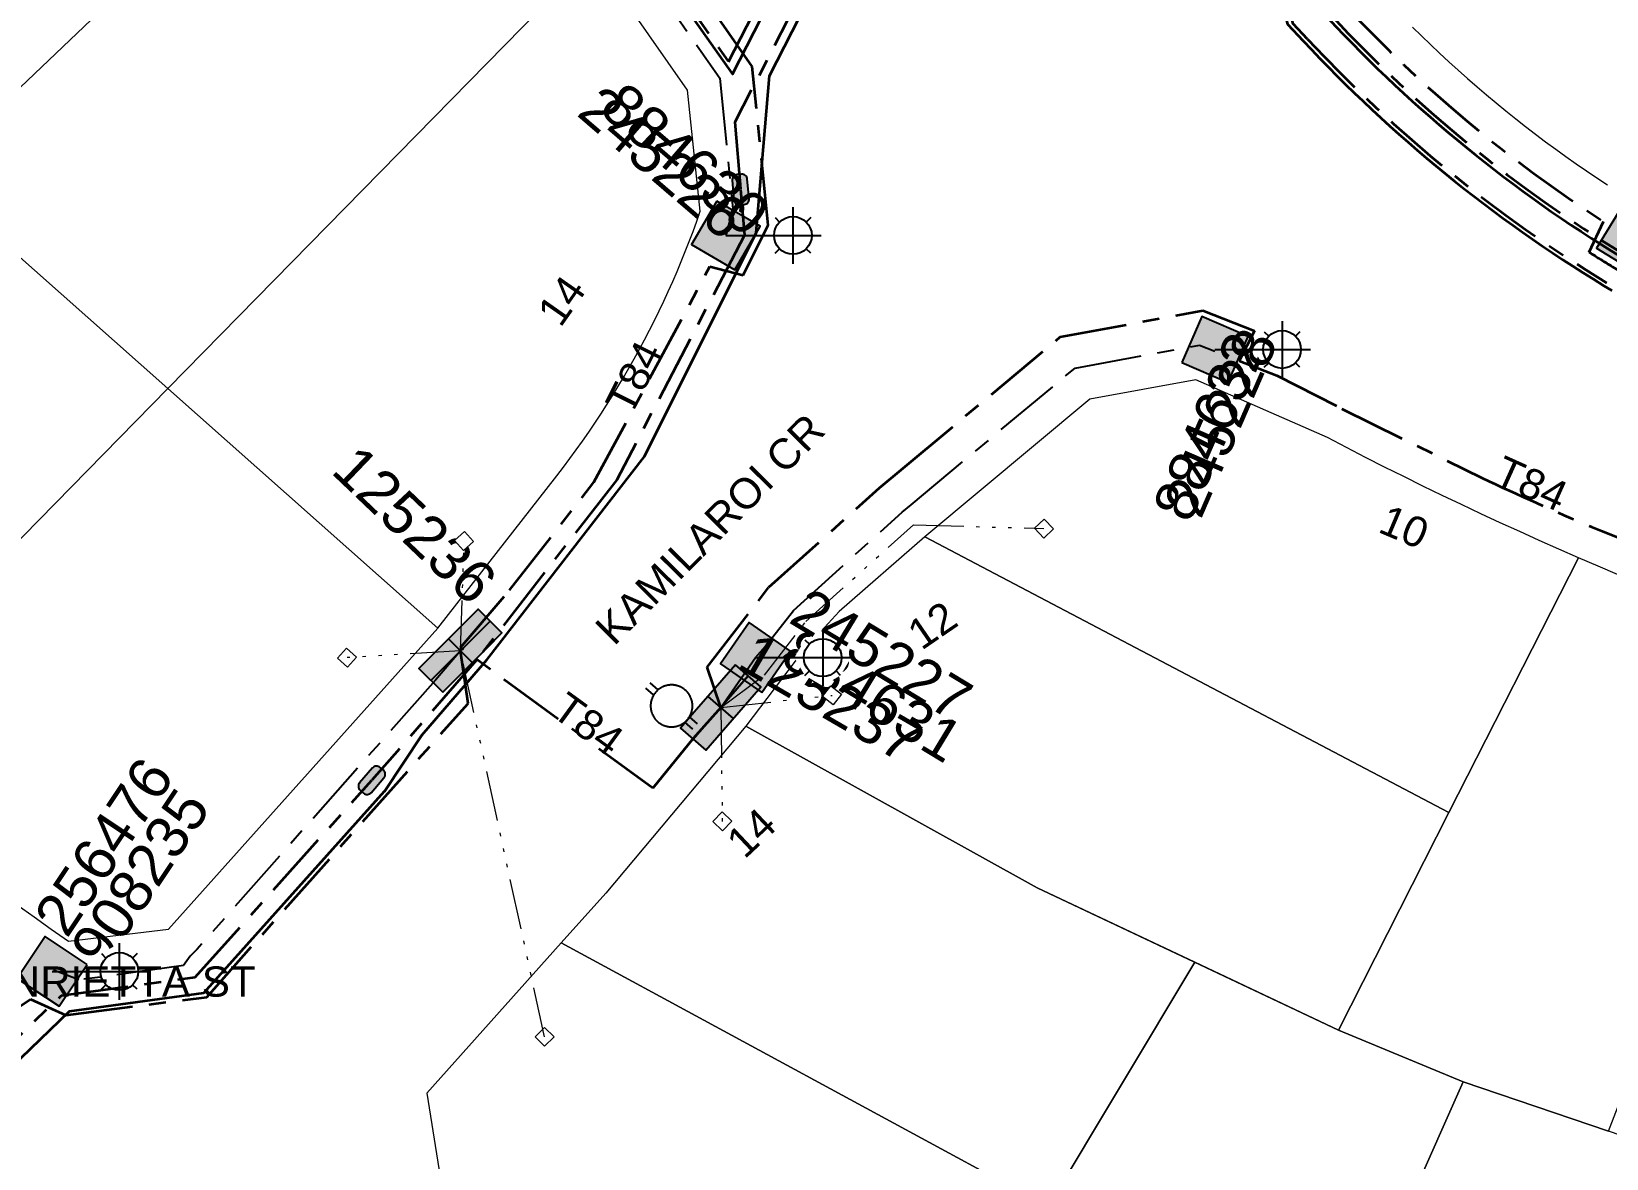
# Model space of a CAD drawing. Header units: metres. Extents: x 264899 to 270320, y 6185871 to 6191197.
# Drawn here: x 268324.9 to 268418.8, y 6186612.5 to 6186679.7 of the extents above; entities that cross this region are included whole.
import ezdxf
from ezdxf.enums import TextEntityAlignment as Align

# ---------------------------------------------------------------- set-up
doc = ezdxf.new("R2010")
doc.units = ezdxf.units.M
doc.linetypes.add('Cable Exist UG', pattern=[7, 4, -1, 1, -1])
doc.linetypes.add('PHANTOMX2', pattern=[6.6, 3, -0.75, 0.2, -0.75, 0.2, -0.75, 0.2, -0.75])
doc.layers.get('0').update_dxf_attribs({"color": 6})
for name, color, linetype, lineweight in [('_User_HV_Exist', 1, 'Continuous', 35), ('_User_LV_Exist', 5, 'Continuous', 35), ('Cadastre Land Parcels_SP_EXT', 118, 'Continuous', 15), ('Cadastre Roads_SP_EXT', 218, 'Continuous', 15), ('Mains_HV_EXT', 13, 'Continuous', 25), ('Mains_LV_EXT', 163, 'Continuous', 25), ('Mains_LV_SL_EXT', 135, 'Continuous', 25), ('Services_SP_EXT', 42, 'PHANTOMX2', 20)]:
    doc.layers.add(name, color=color, linetype=linetype, lineweight=lineweight)
for name, color, linetype in [('Equip_HV_EXT', 7, 'Continuous'), ('Equip_LV_EXT', 7, 'Continuous'), ('Equip_SP_SL_EXT', 7, 'Continuous'), ('SupportsUG_SP_LV_EXT', 7, 'Continuous'), ('SupportsUG_SP_LV_SL_EXT', 7, 'Continuous')]:
    doc.layers.add(name, color=color, linetype=linetype)
doc.layers.get('0').freeze()
doc.styles.add('COLUMN_LABEL', font='arial.ttf', dxfattribs={"height": 2})
doc.styles.add('iecARIAL', font='arial.ttf', dxfattribs={"height": 2})
doc.styles.add('POLE_LABEL', font='arial.ttf', dxfattribs={"height": 2})
doc.styles.add('SL_LABEL', font='arial.ttf', dxfattribs={"height": 2})
doc.styles.get("Standard").update_dxf_attribs({"font": 'arial.ttf'})
doc.linetypes.add('Cable E UG', pattern='A,5,-0.1,["E",Standard,S=1.5,R=0,X=0,Y=-0.75],-1.45', length=6.55)

# ---------------------------------------------------------------- blocks, each defined once
blk = doc.blocks.new('COLUMN_EXT')
blk.add_hatch(color=256).paths.add_polyline_path([(1.5, -1.5), (1.5, 1.5), (-1.5, 1.5), (-1.5, -1.5)])
blk.add_lwpolyline([(1.5, 1.5), (-1.5, 1.5), (-1.5, -1.5), (1.5, -1.5)], close=True)
at = {"flags": 9}
for tag, p in [('SUBURB', (-1.813, 1.8)), ('NOTES', (-1.813, 2)), ('STREETNAME', (-1.813, 1.6)), ('LOCATION', (-1.813, 1.4)), ('LEGEND', (-1.813, 1.2)), ('USAGE', (-1.813, 1)), ('COLUMN_TYPE', (-1.813, 0.4)), ('OWNED_BY', (-1.813, 0.6)), ('STATE', (-1.813, 0.8))]:
    blk.add_attdef(tag, text='', height=0.2, rotation=180, dxfattribs=at).set_placement(p, align=Align.MIDDLE_LEFT)
at = {"flags": 1}
blk.add_attdef('Z', (-1.813, 2.351), '', height=0.2, rotation=180, dxfattribs=at)
at = {"flags": 9}
for tag, style, p in [('STRUCTURE_PLANT_NUMBER', 'POLE_LABEL', (-1.813, -0.031)), ('STREET_CODE', 'COLUMN_LABEL', (-1.813, 0.2))]:
    blk.add_attdef(tag, text='', height=0.2, rotation=180, dxfattribs=dict(at, style=style)).set_placement(p, align=Align.MIDDLE_LEFT)
at = {"style": 'COLUMN_LABEL', "width": 0.9, "flags": 8}
blk.add_attdef('ASSET_NUM', text='', height=2, rotation=270, dxfattribs=at).set_placement((2, -4), align=Align.MIDDLE_LEFT)
blk = doc.blocks.new('PILLAR_EXT')
blk.add_hatch(color=256).paths.add_polyline_path([(-2.5, 1), (-2.5, -1), (2.5, -1), (2.5, 1)])
for p, q in [((0, 1), (0, -1)), ((-2.5, 0), (2.5, 0))]:
    blk.add_line(p, q)
at = {"ltscale": 10}
blk.add_line((2.5, 0), (-2.5, 0), dxfattribs=at)
blk.add_lwpolyline([(-2.5, -1), (-1.25, -1), (1.25, -1), (2.5, -1), (2.5, 1), (-2.5, 1)], close=True)
at = {"width": 0.9, "flags": 8}
blk.add_attdef('ASSET_NUM', text='', height=2, rotation=90, dxfattribs=at).set_placement((-2, 4), align=Align.MIDDLE_LEFT)
for tag, p, flags in [('OWNED_BY', (0, -0.2), 9), ('STATE', (0, -0.4), 9), ('SUPPORT_TYPE', (0, -0.6), 9), ('USAGE', (0, -0.8), 9), ('LEGEND', (0, -1), 9), ('STREETNAME', (0, -1.8), 9), ('SUBURB', (0, -2), 1), ('LOCATION', (0, -1.2), 9), ('NOTES', (0, -1.4), 9), ('PARENT', (0, -1.6), 9)]:
    blk.add_attdef(tag, p, '', height=0.2, dxfattribs=dict(flags=flags))
blk = doc.blocks.new('SL_LANTERN_EXT')
at = {"flags": 9}
for tag, p in [('LRATECODE', (-7.4, 0)), ('LOUTREACHVOCAB', (-7.2, 0)), ('LOUTREACH', (-7, 0)), ('LANTNUMBER', (-6.6, 0)), ('LNEW', (-6.4, 0)), ('LMASTVOCAB', (-6.2, 0)), ('LMAST', (-6, 0)), ('LLAMPVOCAB', (-5.8, 0)), ('LLAMP', (-5.6, 0)), ('LEXIST', (-5.4, 0)), ('LCHARGE3PERCENT', (-5.2, 0)), ('LCHARGE3', (-5, 0)), ('LCHARGE2PERCENT', (-4.8, 0)), ('LCHARGE2', (-4.6, 0)), ('LCHARGE1PERCENT', (-4.4, 0)), ('LCHARGE1', (-4.2, 0)), ('LCATEGORY', (-4, 0)), ('LBRACKETVOCAB', (-3.8, 0)), ('LBRACKET', (-3.6, 0)), ('LKINGHEIGHT', (-3.4, 0)), ('CREPLACE', (-3.2, 0)), ('CREMOVE', (-3, 0)), ('CNUMBER', (-2.8, 0)), ('CNEW', (-2.6, 0)), ('CEXIST', (-2.4, 0)), ('USAGE', (-2.2, 0)), ('STATE', (-2, 0)), ('OWNED_BY', (-1.8, 0)), ('ORIENTATION', (-1.6, 0)), ('OPERATING_VOLTAGE', (-1.4, 0)), ('NO_PHASES', (-1.2, 0)), ('LANTERN_TYPE', (-1, 0)), ('LANTERN_PURPOSE', (-0.8, 0)), ('CONTROL_TYPE', (-0.6, 0)), ('CONSTRUCTED_VOLTAGE', (-0.4, 0))]:
    blk.add_attdef(tag, text='', height=0.001, rotation=270, dxfattribs=at).set_placement(p, align=Align.MIDDLE_LEFT)
at = {"style": 'SL_LABEL', "flags": 9}
blk.add_attdef('STREET_CODE', text='', height=0.001, rotation=270, dxfattribs=at).set_placement((0.001, 0), align=Align.MIDDLE_LEFT)
at = {"flags": 1}
blk.add_attdef('Z', (0, 0), '', height=0.001, rotation=270, dxfattribs=at)
at = {"width": 0.9}
blk.add_attdef('LNUMBER', text='', height=1, dxfattribs=at).set_placement((7, -1), align=Align.MIDDLE_LEFT)
at = {"flags": 9}
for tag, p in [('LREMOVE', (0, -7.6)), ('LREPLACE', (0, -7.8)), ('LTYPE', (0, -8)), ('LTYPEVOCAB', (0, -8.2)), ('LEGEND', (0, -8.4)), ('SUBURB', (0, -8.6)), ('STREETNAME', (0, -8.8)), ('LOCATION', (0, -9)), ('NOTES', (0, -9.2)), ('MAINTAINED_BY', (0, -9.863))]:
    blk.add_attdef(tag, text='', height=0.001, dxfattribs=at).set_placement(p, align=Align.MIDDLE_LEFT)
blk.add_attdef('OPERATED_BY', (0, -9.607), '', height=0.001, dxfattribs=at)
blk.add_wipeout([(5.688, 0), (5.061, -1.061), (4, -1.688), (2.939, -1.061), (2.313, 0), (2.939, 1.061), (4, 1.687), (5.061, 1.061)])
for p, q in [((2.939, 1.061), (3.205, 0.795)), ((4, 1.687), (4, 0)), ((5.061, 1.061), (4.795, 0.795)), ((0, 0), (4, 0)), ((2.939, -1.061), (3.205, -0.795)), ((4, 0), (5.688, 0)), ((4, 0), (4, -1.688)), ((5.061, -1.061), (4.795, -0.795))]:
    blk.add_line(p, q)
blk.add_circle((4, 0), 1.125)
blk = doc.blocks.new('CCP_EXT')
at = {"flags": 9}
for tag, p in [('STATE', (0, -1.8)), ('USAGE', (0, -1.2)), ('LEGEND', (0, -1.4)), ('LIFE_SUPPORT', (0, -1.6)), ('NOTES', (0, -2))]:
    blk.add_attdef(tag, text='', height=0.2, dxfattribs=at).set_placement(p, align=Align.MIDDLE_LEFT)
blk.add_wipeout([(0, 0.566), (0.566, 0), (0, -0.566), (-0.566, 0)])
blk.add_lwpolyline([(-0.566, 0), (0, 0.566), (0.566, 0), (0, -0.566), (-0.566, 0)])
at = {"flags": 1}
blk.add_attdef('Z', (0, 0), '', height=0.2, dxfattribs=at)
at = {"flags": 9}
for tag, p in [('CCP_TYPE', (0, 0)), ('OPERATING_VOLTAGE', (0, -0.6)), ('ORIENTATION', (0, -0.8)), ('OWNED_BY', (0, -1)), ('CONSTRUCTED_VOLTAGE', (0, -0.2)), ('NO_PHASES', (0, -0.4))]:
    blk.add_attdef(tag, text='', height=0.2, dxfattribs=at).set_placement(p, align=Align.MIDDLE_LEFT)
blk = doc.blocks.new('HV_STJ_EXT')
h = blk.add_hatch(color=256)
edge = h.paths.add_edge_path()
edge.add_ellipse((-0.586, 0.131), major_axis=(0.226, 0.226), ratio=1, start_angle=44.99996, end_angle=135)
edge.add_line((-0.906, 0.131), (-0.906, -0.131))
edge.add_ellipse((-0.586, -0.131), major_axis=(0.226, 0.226), ratio=1, start_angle=134.99996, end_angle=225)
edge.add_line((-0.586, -0.451), (0.586, -0.451))
edge.add_ellipse((0.586, -0.131), major_axis=(-0.226, 0.226), ratio=1, start_angle=134.99996, end_angle=225)
edge.add_line((0.906, -0.131), (0.906, 0.131))
edge.add_ellipse((0.586, 0.131), major_axis=(-0.226, 0.226), ratio=1, start_angle=224.99996, end_angle=315)
edge.add_line((0.586, 0.451), (-0.586, 0.451))
blk.add_lwpolyline([(-0.906, 0.131), (-0.906, -0.131, 0.414214), (-0.586, -0.451), (0.586, -0.451, 0.414214), (0.906, -0.131), (0.906, 0.131, 0.414214), (0.586, 0.451), (-0.586, 0.451, 0.414214)], format="xyb", close=True)
for tag, flags, p in [('ORIENTATION', 9, (1.5, 0)), ('Z', 1, (1.5, -0.8)), ('USAGE', 9, (1.5, -0.2)), ('LEGEND', 9, (1.5, -0.4)), ('NOTES', 9, (1.5, -0.6))]:
    blk.add_attdef(tag, text='', height=0.2, dxfattribs=dict(flags=flags)).set_placement(p, align=Align.MIDDLE_LEFT)
blk = doc.blocks.new('LV_UG_LINKS_OPEN_EXT')
at = {"layer": 'Equip_LV_EXT'}
for tag, height, flags, p in [('CONSTRUCTED_VOLTAGE', 0.167, 9, (3.167, -1.833)), ('OPERATING_VOLTAGE', 0.2, 9, (3, -2.6)), ('ORIENTATION', 0.2, 9, (3, -2.8)), ('NO_PHASES', 0.167, 9, (3.167, -2)), ('STATE', 0.2, 9, (3, -3)), ('SWITCH_TYPE', 0.2, 9, (3, -3.2)), ('OWNED_BY', 0.2, 9, (3, -3.8)), ('USAGE', 0.2, 9, (3, -3.4)), ('NOTES', 0.2, 9, (3, -3.6)), ('TYPE', 0.2, 9, (3, -4.6)), ('OPERATED_BY', 0.2, 9, (3, -4)), ('MAINTAINED_BY', 0.2, 9, (3, -4.2)), ('NUMBER_OF_PHASES', 0.2, 9, (3, -4.4)), ('Z', 0.2, 1, (3, -4.8))]:
    blk.add_attdef(tag, text='', height=height, dxfattribs=dict(at, flags=flags)).set_placement(p, align=Align.MIDDLE_LEFT)
blk.add_wipeout([(4, 1.25), (3.969, 1.25), (3.939, 1.248), (3.908, 1.247), (3.877, 1.244), (3.847, 1.241), (3.817, 1.236), (3.786, 1.232), (3.756, 1.226), (3.726, 1.22), (3.696, 1.213), (3.667, 1.205), (3.637, 1.196), (3.608, 1.187), (3.579, 1.177), (3.55, 1.166), (3.522, 1.155), (3.493, 1.143), (3.466, 1.13), (3.438, 1.117), (3.411, 1.102), (3.384, 1.088), (3.357, 1.072), (3.331, 1.056), (3.306, 1.039), (3.28, 1.022), (3.255, 1.004), (3.231, 0.985), (3.207, 0.966), (3.184, 0.947), (3.161, 0.926), (3.138, 0.905), (3.116, 0.884), (3.095, 0.862), (3.074, 0.839), (3.053, 0.816), (3.034, 0.793), (3.015, 0.769), (2.996, 0.745), (2.978, 0.72), (2.961, 0.694), (2.944, 0.669), (2.928, 0.643), (2.912, 0.616), (2.898, 0.589), (2.883, 0.562), (2.87, 0.534), (2.857, 0.507), (2.845, 0.478), (2.834, 0.45), (2.823, 0.421), (2.813, 0.392), (2.804, 0.363), (2.795, 0.333), (2.787, 0.304), (2.78, 0.274), (2.774, 0.244), (2.768, 0.214), (2.764, 0.183), (2.759, 0.153), (2.756, 0.123), (2.753, 0.092), (2.752, 0.061), (2.75, 0.031), (2.75, 0), (2.75, -0.031), (2.752, -0.061), (2.753, -0.092), (2.756, -0.123), (2.759, -0.153), (2.764, -0.183), (2.768, -0.214), (2.774, -0.244), (2.78, -0.274), (2.787, -0.304), (2.795, -0.333), (2.804, -0.363), (2.813, -0.392), (2.823, -0.421), (2.834, -0.45), (2.845, -0.478), (2.857, -0.507), (2.87, -0.534), (2.883, -0.562), (2.898, -0.589), (2.912, -0.616), (2.928, -0.643), (2.944, -0.669), (2.961, -0.694), (2.978, -0.72), (2.996, -0.745), (3.015, -0.769), (3.034, -0.793), (3.053, -0.816), (3.074, -0.839), (3.095, -0.862), (3.116, -0.884), (3.138, -0.905), (3.161, -0.926), (3.184, -0.947), (3.207, -0.966), (3.231, -0.985), (3.255, -1.004), (3.28, -1.022), (3.306, -1.039), (3.331, -1.056), (3.357, -1.072), (3.384, -1.088), (3.411, -1.102), (3.438, -1.117), (3.466, -1.13), (3.493, -1.143), (3.522, -1.155), (3.55, -1.166), (3.579, -1.177), (3.608, -1.187), (3.637, -1.196), (3.667, -1.205), (3.696, -1.213), (3.726, -1.22), (3.756, -1.226), (3.786, -1.232), (3.817, -1.236), (3.847, -1.241), (3.877, -1.244), (3.908, -1.247), (3.939, -1.248), (3.969, -1.25), (4, -1.25), (4.031, -1.25), (4.061, -1.248), (4.092, -1.247), (4.123, -1.244), (4.153, -1.241), (4.183, -1.236), (4.214, -1.232), (4.244, -1.226), (4.274, -1.22), (4.304, -1.213), (4.333, -1.205), (4.363, -1.196), (4.392, -1.187), (4.421, -1.177), (4.45, -1.166), (4.478, -1.155), (4.507, -1.143), (4.534, -1.13), (4.562, -1.117), (4.589, -1.102), (4.616, -1.088), (4.643, -1.072), (4.669, -1.056), (4.694, -1.039), (4.72, -1.022), (4.745, -1.004), (4.769, -0.985), (4.793, -0.966), (4.816, -0.947), (4.839, -0.926), (4.862, -0.905), (4.884, -0.884), (4.905, -0.862), (4.926, -0.839), (4.947, -0.816), (4.966, -0.793), (4.985, -0.769), (5.004, -0.745), (5.022, -0.72), (5.039, -0.694), (5.056, -0.669), (5.072, -0.643), (5.088, -0.616), (5.102, -0.589), (5.117, -0.562), (5.13, -0.534), (5.143, -0.507), (5.155, -0.478), (5.166, -0.45), (5.177, -0.421), (5.187, -0.392), (5.196, -0.363), (5.205, -0.333), (5.213, -0.304), (5.22, -0.274), (5.226, -0.244), (5.232, -0.214), (5.236, -0.183), (5.241, -0.153), (5.244, -0.123), (5.247, -0.092), (5.248, -0.061), (5.25, -0.031), (5.25, 0), (5.25, 0.031), (5.248, 0.061), (5.247, 0.092), (5.244, 0.123), (5.241, 0.153), (5.236, 0.183), (5.232, 0.214), (5.226, 0.244), (5.22, 0.274), (5.213, 0.304), (5.205, 0.333), (5.196, 0.363), (5.187, 0.392), (5.177, 0.421), (5.166, 0.45), (5.155, 0.478), (5.143, 0.507), (5.13, 0.534), (5.117, 0.562), (5.102, 0.589), (5.088, 0.616), (5.072, 0.643), (5.056, 0.669), (5.039, 0.694), (5.022, 0.72), (5.004, 0.745), (4.985, 0.769), (4.966, 0.793), (4.947, 0.816), (4.926, 0.839), (4.905, 0.862), (4.884, 0.884), (4.862, 0.905), (4.839, 0.926), (4.816, 0.947), (4.793, 0.966), (4.769, 0.985), (4.745, 1.004), (4.72, 1.022), (4.694, 1.039), (4.669, 1.056), (4.643, 1.072), (4.616, 1.088), (4.589, 1.102), (4.562, 1.117), (4.534, 1.13), (4.507, 1.143), (4.478, 1.155), (4.45, 1.166), (4.421, 1.177), (4.392, 1.187), (4.363, 1.196), (4.333, 1.205), (4.304, 1.213), (4.274, 1.22), (4.244, 1.226), (4.214, 1.232), (4.183, 1.236), (4.153, 1.241), (4.123, 1.244), (4.092, 1.247), (4.061, 1.248), (4.031, 1.25)]).dxf.layer = 'Equip_LV_EXT'
for p, q in [((3.792, 1.863), (3.792, 1.232)), ((4.208, 1.863), (4.208, 1.232)), ((3.792, -1.232), (3.792, -1.863)), ((4.208, -1.232), (4.208, -1.863))]:
    blk.add_line(p, q, dxfattribs=at)
at = {"layer": 'Equip_LV_EXT', "flags": 128}
blk.add_lwpolyline([(4, 1.25), (3.969, 1.25), (3.939, 1.248), (3.908, 1.247), (3.877, 1.244), (3.847, 1.241), (3.817, 1.236), (3.786, 1.232), (3.756, 1.226), (3.726, 1.22), (3.696, 1.213), (3.667, 1.205), (3.637, 1.196), (3.608, 1.187), (3.579, 1.177), (3.55, 1.166), (3.522, 1.155), (3.493, 1.143), (3.466, 1.13), (3.438, 1.117), (3.411, 1.102), (3.384, 1.088), (3.357, 1.072), (3.331, 1.056), (3.306, 1.039), (3.28, 1.022), (3.255, 1.004), (3.231, 0.985), (3.207, 0.966), (3.184, 0.947), (3.161, 0.926), (3.138, 0.905), (3.116, 0.884), (3.095, 0.862), (3.074, 0.839), (3.053, 0.816), (3.034, 0.793), (3.015, 0.769), (2.996, 0.745), (2.978, 0.72), (2.961, 0.694), (2.944, 0.669), (2.928, 0.643), (2.912, 0.616), (2.898, 0.589), (2.883, 0.562), (2.87, 0.534), (2.857, 0.507), (2.845, 0.478), (2.834, 0.45), (2.823, 0.421), (2.813, 0.392), (2.804, 0.363), (2.795, 0.333), (2.787, 0.304), (2.78, 0.274), (2.774, 0.244), (2.768, 0.214), (2.764, 0.183), (2.759, 0.153), (2.756, 0.123), (2.753, 0.092), (2.752, 0.061), (2.75, 0.031), (2.75, 0), (2.75, -0.031), (2.752, -0.061), (2.753, -0.092), (2.756, -0.123), (2.759, -0.153), (2.764, -0.183), (2.768, -0.214), (2.774, -0.244), (2.78, -0.274), (2.787, -0.304), (2.795, -0.333), (2.804, -0.363), (2.813, -0.392), (2.823, -0.421), (2.834, -0.45), (2.845, -0.478), (2.857, -0.507), (2.87, -0.534), (2.883, -0.562), (2.898, -0.589), (2.912, -0.616), (2.928, -0.643), (2.944, -0.669), (2.961, -0.694), (2.978, -0.72), (2.996, -0.745), (3.015, -0.769), (3.034, -0.793), (3.053, -0.816), (3.074, -0.839), (3.095, -0.862), (3.116, -0.884), (3.138, -0.905), (3.161, -0.926), (3.184, -0.947), (3.207, -0.966), (3.231, -0.985), (3.255, -1.004), (3.28, -1.022), (3.306, -1.039), (3.331, -1.056), (3.357, -1.072), (3.384, -1.088), (3.411, -1.102), (3.438, -1.117), (3.466, -1.13), (3.493, -1.143), (3.522, -1.155), (3.55, -1.166), (3.579, -1.177), (3.608, -1.187), (3.637, -1.196), (3.667, -1.205), (3.696, -1.213), (3.726, -1.22), (3.756, -1.226), (3.786, -1.232), (3.817, -1.236), (3.847, -1.241), (3.877, -1.244), (3.908, -1.247), (3.939, -1.248), (3.969, -1.25), (4, -1.25), (4.031, -1.25), (4.061, -1.248), (4.092, -1.247), (4.123, -1.244), (4.153, -1.241), (4.183, -1.236), (4.214, -1.232), (4.244, -1.226), (4.274, -1.22), (4.304, -1.213), (4.333, -1.205), (4.363, -1.196), (4.392, -1.187), (4.421, -1.177), (4.45, -1.166), (4.478, -1.155), (4.507, -1.143), (4.534, -1.13), (4.562, -1.117), (4.589, -1.102), (4.616, -1.088), (4.643, -1.072), (4.669, -1.056), (4.694, -1.039), (4.72, -1.022), (4.745, -1.004), (4.769, -0.985), (4.793, -0.966), (4.816, -0.947), (4.839, -0.926), (4.862, -0.905), (4.884, -0.884), (4.905, -0.862), (4.926, -0.839), (4.947, -0.816), (4.966, -0.793), (4.985, -0.769), (5.004, -0.745), (5.022, -0.72), (5.039, -0.694), (5.056, -0.669), (5.072, -0.643), (5.088, -0.616), (5.102, -0.589), (5.117, -0.562), (5.13, -0.534), (5.143, -0.507), (5.155, -0.478), (5.166, -0.45), (5.177, -0.421), (5.187, -0.392), (5.196, -0.363), (5.205, -0.333), (5.213, -0.304), (5.22, -0.274), (5.226, -0.244), (5.232, -0.214), (5.236, -0.183), (5.241, -0.153), (5.244, -0.123), (5.247, -0.092), (5.248, -0.061), (5.25, -0.031), (5.25, 0), (5.25, 0.031), (5.248, 0.061), (5.247, 0.092), (5.244, 0.123), (5.241, 0.153), (5.236, 0.183), (5.232, 0.214), (5.226, 0.244), (5.22, 0.274), (5.213, 0.304), (5.205, 0.333), (5.196, 0.363), (5.187, 0.392), (5.177, 0.421), (5.166, 0.45), (5.155, 0.478), (5.143, 0.507), (5.13, 0.534), (5.117, 0.562), (5.102, 0.589), (5.088, 0.616), (5.072, 0.643), (5.056, 0.669), (5.039, 0.694), (5.022, 0.72), (5.004, 0.745), (4.985, 0.769), (4.966, 0.793), (4.947, 0.816), (4.926, 0.839), (4.905, 0.862), (4.884, 0.884), (4.862, 0.905), (4.839, 0.926), (4.816, 0.947), (4.793, 0.966), (4.769, 0.985), (4.745, 1.004), (4.72, 1.022), (4.694, 1.039), (4.669, 1.056), (4.643, 1.072), (4.616, 1.088), (4.589, 1.102), (4.562, 1.117), (4.534, 1.13), (4.507, 1.143), (4.478, 1.155), (4.45, 1.166), (4.421, 1.177), (4.392, 1.187), (4.363, 1.196), (4.333, 1.205), (4.304, 1.213), (4.274, 1.22), (4.244, 1.226), (4.214, 1.232), (4.183, 1.236), (4.153, 1.241), (4.123, 1.244), (4.092, 1.247), (4.061, 1.248), (4.031, 1.25)], close=True, dxfattribs=at)
at = {"layer": 'Equip_LV_EXT', "flags": 9}
blk.add_attdef('ACTUAL_STATUS', text='', height=0.167, dxfattribs=at).set_placement((3.167, -1.667), align=Align.MIDDLE_LEFT)

msp = doc.modelspace()

# ---------------------------------------------------------------- linework, layer by layer
at = {"layer": 'Cadastre Land Parcels_SP_EXT', "linetype": 'Continuous'}
for points in [[(268346.295, 6186697.363), (268345.42, 6186698.274), (268344.551, 6186699.19), (268332.554, 6186711.9), (268305.006, 6186685.631), (268318.734, 6186671.079), (268346.295, 6186697.363)], [(268358.401, 6186684.243), (268353.46, 6186690.277), (268352.546, 6186691.144), (268351.639, 6186692.017), (268350.735, 6186692.895), (268349.837, 6186693.779), (268349.49, 6186694.125), (268348.944, 6186694.667), (268348.056, 6186695.561), (268347.173, 6186696.46), (268346.295, 6186697.363), (268318.734, 6186671.079), (268333.047, 6186658.382), (268358.401, 6186684.243)], [(268356.242, 6186653.186), (268356.634, 6186653.696), (268357.02, 6186654.212), (268357.4, 6186654.731), (268357.774, 6186655.256), (268358.141, 6186655.784), (268358.503, 6186656.316), (268358.858, 6186656.854), (268359.207, 6186657.395), (268359.55, 6186657.939), (268359.887, 6186658.489), (268360.217, 6186659.042), (268360.541, 6186659.599), (268360.857, 6186660.159), (268361.167, 6186660.724), (268361.471, 6186661.291), (268361.768, 6186661.863), (268362.058, 6186662.437), (268362.341, 6186663.015), (268362.618, 6186663.596), (268362.888, 6186664.181), (268363.151, 6186664.769), (268363.407, 6186665.36), (268363.656, 6186665.953), (268363.898, 6186666.551), (268364.133, 6186667.149), (268364.362, 6186667.752), (268364.582, 6186668.356), (268364.796, 6186668.964), (268364.035, 6186676.185), (268358.401, 6186684.243), (268333.047, 6186658.382), (268349.14, 6186644.105), (268356.242, 6186653.186)], [(268333.047, 6186658.382), (268318.734, 6186671.079), (268296.754, 6186650.078), (268297.808, 6186649.097), (268298.866, 6186648.123), (268299.929, 6186647.154), (268300.998, 6186646.191), (268302.072, 6186645.233), (268303.15, 6186644.281), (268304.233, 6186643.333), (268305.322, 6186642.392), (268306.415, 6186641.456), (268307.513, 6186640.527), (268308.616, 6186639.603), (268309.723, 6186638.684), (268310.836, 6186637.772), (268311.952, 6186636.863), (268333.047, 6186658.382)], [(268333.085, 6186626.141), (268349.14, 6186644.105), (268333.047, 6186658.382), (268311.952, 6186636.863), (268313.043, 6186635.986), (268314.139, 6186635.115), (268315.239, 6186634.249), (268316.343, 6186633.388), (268317.451, 6186632.533), (268318.564, 6186631.683), (268319.681, 6186630.838), (268320.802, 6186630.001), (268321.927, 6186629.168), (268323.057, 6186628.341), (268324.069, 6186627.607), (268325.085, 6186626.878), (268326.103, 6186626.153), (268327.125, 6186625.432), (268333.085, 6186626.141)], [(268417.141, 6186648.301), (268415.972, 6186648.811), (268414.806, 6186649.329), (268413.643, 6186649.852), (268412.483, 6186650.382), (268411.326, 6186650.92), (268410.172, 6186651.464), (268409.021, 6186652.014), (268407.874, 6186652.572), (268406.73, 6186653.135), (268405.589, 6186653.706), (268404.451, 6186654.283), (268403.317, 6186654.866), (268402.186, 6186655.457), (268394.34, 6186658.903), (268388.019, 6186657.746), (268378.174, 6186649.544), (268409.409, 6186633.102), (268417.141, 6186648.301)], [(268409.409, 6186633.102), (268378.174, 6186649.544), (268373.068, 6186645.089), (268370.883, 6186642.701), (268367.502, 6186638.258), (268384.868, 6186628.606), (268402.839, 6186620.132), (268409.409, 6186633.102)], [(268430.137, 6186643.158), (268428.943, 6186643.591), (268427.751, 6186644.031), (268426.56, 6186644.478), (268425.374, 6186644.932), (268424.189, 6186645.393), (268423.008, 6186645.862), (268421.829, 6186646.336), (268420.653, 6186646.817), (268419.479, 6186647.305), (268418.309, 6186647.8), (268417.141, 6186648.301), (268409.409, 6186633.102), (268402.839, 6186620.132), (268410.275, 6186617.041), (268418.93, 6186614.099), (268430.137, 6186643.158)], [(268394.267, 6186624.174), (268384.868, 6186628.606), (268367.502, 6186638.258), (268359.163, 6186628.298), (268356.51, 6186625.33), (268385.531, 6186609.591), (268394.267, 6186624.174)], [(268410.275, 6186617.041), (268402.839, 6186620.132), (268394.267, 6186624.174), (268385.531, 6186609.591), (268378.054, 6186597.109), (268379.367, 6186596.552), (268380.683, 6186596.003), (268382.001, 6186595.461), (268383.322, 6186594.924), (268384.646, 6186594.395), (268385.972, 6186593.873), (268387.301, 6186593.357), (268388.633, 6186592.848), (268389.967, 6186592.346), (268391.304, 6186591.851), (268392.644, 6186591.362), (268393.986, 6186590.88), (268395.33, 6186590.405), (268396.677, 6186589.937), (268398.026, 6186589.476), (268410.275, 6186617.041)], [(268425.668, 6186611.808), (268418.93, 6186614.099), (268410.275, 6186617.041), (268398.026, 6186589.476), (268399.352, 6186589.029), (268400.682, 6186588.59), (268402.014, 6186588.157), (268403.347, 6186587.731), (268404.683, 6186587.312), (268406.021, 6186586.898), (268407.361, 6186586.492), (268408.703, 6186586.092), (268410.047, 6186585.7), (268411.394, 6186585.314), (268412.742, 6186584.934), (268414.092, 6186584.561), (268415.443, 6186584.196), (268416.796, 6186583.836), (268425.668, 6186611.808)]]:
    msp.add_lwpolyline(points, close=True, dxfattribs=at)
for points in [[(268407.241, 6186679.933), (268407.777, 6186679.409), (268408.318, 6186678.89), (268408.863, 6186678.377), (268409.413, 6186677.87), (268409.969, 6186677.367), (268410.529, 6186676.871), (268411.095, 6186676.379), (268411.665, 6186675.894), (268412.241, 6186675.415), (268412.82, 6186674.941), (268413.405, 6186674.473), (268413.994, 6186674.011), (268414.588, 6186673.554), (268415.186, 6186673.103), (268415.789, 6186672.659), (268416.396, 6186672.22), (268417.007, 6186671.788), (268417.623, 6186671.361), (268418.244, 6186670.942), (268418.868, 6186670.528)], [(268385.531, 6186609.591), (268356.51, 6186625.33), (268348.497, 6186616.367), (268349.292, 6186611.379)]]:
    msp.add_lwpolyline(points, dxfattribs=at)

# ---------------------------------------------------------------- block references
at = {"layer": 'Equip_HV_EXT', "rotation": 48.94887931524102}
msp.add_blockref('HV_STJ_EXT', (268345.213, 6186635.026), dxfattribs=at)
at = {"layer": 'SupportsUG_SP_LV_EXT'}
ref = msp.add_blockref('PILLAR_EXT', (268350.497, 6186642.749), dxfattribs=dict(at, rotation=45.04865667468467))
ref.add_attrib('ASSET_NUM', '125236', dxfattribs={"layer": '0', "height": 2.5, "rotation": 316.28541, "style": 'iecARIAL'}).set_placement((268351.997, 6186646.249), align=Align.MIDDLE_RIGHT)
ref = msp.add_blockref('PILLAR_EXT', (268366.012, 6186639.369), dxfattribs=dict(at, rotation=228.9921743381856))
ref.add_attrib('ASSET_NUM', '125237', dxfattribs={"layer": '0', "height": 2.5, "rotation": 329.84607, "style": 'iecARIAL'}).set_placement((268367.512, 6186642.869), align=Align.MIDDLE_LEFT)
at = {"layer": 'SupportsUG_SP_LV_SL_EXT'}
ref = msp.add_blockref('COLUMN_EXT', (268420.287, 6186667.255), dxfattribs=dict(at, rotation=328.4152222666325))
ref.add_attrib('ASSET_NUM', '884633', dxfattribs={"layer": '0', "height": 2.5, "rotation": 72.41786, "style": 'COLUMN_LABEL'}).set_placement((268422.287, 6186668.005), align=Align.MIDDLE_LEFT)
ref = msp.add_blockref('COLUMN_EXT', (268366.316, 6186667.516), dxfattribs=dict(at, rotation=59.89720657978443))
ref.add_attrib('ASSET_NUM', '884630', dxfattribs={"layer": '0', "height": 2.5, "rotation": 319.28768, "style": 'COLUMN_LABEL'}).set_placement((268368.316, 6186668.266), align=Align.MIDDLE_RIGHT)
ref = msp.add_blockref('COLUMN_EXT', (268395.475, 6186660.715), dxfattribs=dict(at, rotation=156.5058908609051))
ref.add_attrib('ASSET_NUM', '884632', dxfattribs={"layer": '0', "height": 2.5, "rotation": 66.52415, "style": 'COLUMN_LABEL'}).set_placement((268397.475, 6186661.465), align=Align.MIDDLE_RIGHT)
ref = msp.add_blockref('COLUMN_EXT', (268368.089, 6186642.34), dxfattribs=dict(at, rotation=235.2114281875076))
ref.add_attrib('ASSET_NUM', '884631', dxfattribs={"layer": '0', "height": 2.5, "rotation": 328.7518, "style": 'COLUMN_LABEL'}).set_placement((268370.089, 6186643.09), align=Align.MIDDLE_LEFT)
ref = msp.add_blockref('COLUMN_EXT', (268326.162, 6186623.629), dxfattribs=dict(at, rotation=326.3099324925197))
ref.add_attrib('ASSET_NUM', '908235', dxfattribs={"layer": '0', "height": 2.5, "rotation": 56.30993, "style": 'COLUMN_LABEL'}).set_placement((268328.162, 6186624.379), align=Align.MIDDLE_LEFT)

# ---------------------------------------------------------------- texts
at = {"layer": 'Cadastre Land Parcels_SP_EXT'}
for s, rotation, p in [('14', 54.93937, (268356.458, 6186661.969)), ('10', 337.13294, (268405.119, 6186649.856)), ('12', 34.40266, (268377.979, 6186642.737)), ('14', 43.25778, (268367.431, 6186630.285))]:
    msp.add_text(s, height=1.8, rotation=rotation, dxfattribs=at).set_placement(p)
at = {"layer": 'Mains_LV_EXT'}
for rotation, p in [(63.43567, (268360.686, 6186656.719)), (335.78547, (268411.986, 6186652.786)), (323.91361, (268355.835, 6186638.929))]:
    msp.add_text('T84', height=1.8, rotation=rotation, dxfattribs=at).set_placement(p)

# ---------------------------------------------------------------- next in the draw order: block references
at = {"layer": 'Equip_LV_EXT', "rotation": 228.9921743633528}
msp.add_blockref('LV_UG_LINKS_OPEN_EXT', (268365.705, 6186642.481), dxfattribs=at)
at = {"layer": 'Equip_SP_SL_EXT'}
ref = msp.add_blockref('SL_LANTERN_EXT', (268366.316, 6186667.516), dxfattribs=at)
ref.add_attrib('ASSET_NUM', '245226', dxfattribs={"layer": '0', "height": 2.5, "rotation": 319.28768, "style": 'iecARIAL'}).set_placement((268367.816, 6186669.016), align=Align.TOP_RIGHT)
ref = msp.add_blockref('SL_LANTERN_EXT', (268395.475, 6186660.715), dxfattribs=at)
ref.add_attrib('ASSET_NUM', '245228', dxfattribs={"layer": '0', "height": 2.5, "rotation": 66.52415, "style": 'iecARIAL'}).set_placement((268396.975, 6186662.215), align=Align.TOP_RIGHT)
ref = msp.add_blockref('SL_LANTERN_EXT', (268368.089, 6186642.34), dxfattribs=at)
ref.add_attrib('ASSET_NUM', '245227', dxfattribs={"layer": '0', "height": 2.5, "rotation": 328.7518, "style": 'iecARIAL'}).set_placement((268369.589, 6186643.84), align=Align.BOTTOM_LEFT)
ref = msp.add_blockref('SL_LANTERN_EXT', (268326.162, 6186623.629), dxfattribs=at)
ref.add_attrib('ASSET_NUM', '256476', dxfattribs={"layer": '0', "height": 2.5, "rotation": 56.30993, "style": 'iecARIAL'}).set_placement((268327.662, 6186625.129), align=Align.BOTTOM_LEFT)
at = {"layer": 'Services_SP_EXT'}
for p, rotation in [((268385.281, 6186650.036), 178.4507931689909), ((268350.717, 6186649.299), 267.0486568959402), ((268343.737, 6186642.34), 3.048656821556536), ((268366.107, 6186632.576), 90.99217414786301), ((268355.512, 6186619.729), 90.0000000000002)]:
    msp.add_blockref('CCP_EXT', p, dxfattribs=dict(at, rotation=rotation))

# ---------------------------------------------------------------- next in the draw order: linework, layer by layer
at = {"layer": '_User_HV_Exist', "linetype": 'Cable E UG'}
msp.add_lwpolyline([(268248.423, 6186748.744), (268251.998, 6186752.133), (268269.198, 6186768.476), (268282.968, 6186768.075), (268323.865, 6186724.843), (268334.775, 6186713.401), (268346.441, 6186701.08), (268346.461, 6186701.059), (268348.206, 6186699.226), (268352.862, 6186694.613), (268355.372, 6186692.125), (268358.021, 6186689.058), (268360.485, 6186685.984), (268362.743, 6186682.777), (268366.709, 6186677.123), (268376.57, 6186696.403), (268381.876, 6186697.374), (268400.106, 6186686.611), (268401.603, 6186681.118), (268402.194, 6186680.486), (268402.194, 6186680.486, 0.068306), (268419.699, 6186666.226)], format="xyb", dxfattribs=at)
at = {"layer": '_User_HV_Exist', "linetype": 'Cable Exist UG'}
for points in [[(268362.99, 6186682.84), (268366.473, 6186677.861), (268376.118, 6186696.636), (268376.118, 6186696.636), (268381.862, 6186697.684), (268400.431, 6186686.706), (268400.431, 6186686.706), (268401.946, 6186681.13), (268402.453, 6186680.587), (268402.453, 6186680.587, 0.068341), (268419.853, 6186666.396)], [(268418.816, 6186664.698, -0.06834), (268400.987, 6186679.223), (268400.987, 6186679.223), (268400.143, 6186680.127), (268398.712, 6186685.395), (268381.481, 6186695.58), (268377.447, 6186694.843), (268366.86, 6186674.274), (268367.196, 6186670.25)]]:
    msp.add_lwpolyline(points, format="xyb", dxfattribs=at)
for points in [[(268367.196, 6186670.25), (268367.427, 6186667.525), (268367.427, 6186667.525), (268359.812, 6186652.949), (268351.452, 6186642.191), (268345.213, 6186635.026)], [(268321.633, 6186611.809), (268321.513, 6186617.183), (268326.706, 6186622.195), (268334.676, 6186623.281), (268345.213, 6186635.026)]]:
    msp.add_lwpolyline(points, dxfattribs=at)
at = {"layer": '_User_HV_Exist', "linetype": 'Cable E UG'}
msp.add_lwpolyline([(268345.957, 6186634.358), (268335.175, 6186622.34), (268327.165, 6186621.248), (268322.522, 6186616.768), (268322.623, 6186612.292)], dxfattribs=at)
at = {"layer": '_User_LV_Exist', "linetype": 'Cable Exist UG'}
for points in [[(268350.503, 6186642.936), (268353.414, 6186646.36), (268353.414, 6186646.36), (268358.457, 6186652.808), (268365.371, 6186665.662), (268367.354, 6186665.15), (268367.354, 6186665.15), (268368.844, 6186668.118), (268367.883, 6186677.581), (268361.667, 6186686.501), (268360.901, 6186687.5), (268360.901, 6186687.5, 0.044653), (268349.067, 6186700.217), (268349.067, 6186700.217), (268336.372, 6186713.648), (268334.002, 6186713.269)], [(268438.278, 6186659.469), (268434.536, 6186658.509), (268434.536, 6186658.509, -0.055654), (268419.176, 6186665.645), (268419.176, 6186665.645), (268419.176, 6186665.645), (268419.176, 6186665.645, -0.004899), (268417.789, 6186666.514), (268417.789, 6186666.514), (268418.643, 6186668.338), (268418.643, 6186668.338, -0.062046), (268403.184, 6186681.269), (268403.184, 6186681.269), (268402.846, 6186681.631), (268401.2, 6186687.7), (268398.668, 6186688.485), (268398.836, 6186690.388), (268398.836, 6186690.388, -0.064207), (268403.864, 6186705.12), (268403.864, 6186705.12), (268406.058, 6186705.011)]]:
    msp.add_lwpolyline(points, format="xyb", dxfattribs=at)
msp.add_lwpolyline([(268366.012, 6186639.369), (268364.363, 6186637.518), (268364.363, 6186637.518), (268361.969, 6186634.547), (268350.503, 6186642.936)], dxfattribs=at)
at = {"layer": 'Mains_HV_EXT', "linetype": 'Cable E UG'}
msp.add_lwpolyline([(268248.423, 6186748.744), (268251.998, 6186752.133), (268269.198, 6186768.476), (268282.968, 6186768.075), (268323.865, 6186724.843), (268334.775, 6186713.401), (268346.441, 6186701.08), (268346.461, 6186701.059), (268348.206, 6186699.226), (268352.862, 6186694.613), (268355.372, 6186692.125), (268358.021, 6186689.058), (268360.485, 6186685.984), (268362.743, 6186682.777), (268366.709, 6186677.123), (268376.57, 6186696.403), (268381.876, 6186697.374), (268400.106, 6186686.611), (268401.603, 6186681.118), (268402.194, 6186680.486), (268402.194, 6186680.486, 0.068306), (268419.699, 6186666.226)], format="xyb", dxfattribs=at)
at = {"layer": 'Mains_HV_EXT', "linetype": 'Cable Exist UG'}
for points in [[(268362.99, 6186682.84), (268366.473, 6186677.861), (268376.118, 6186696.636), (268376.118, 6186696.636), (268381.862, 6186697.684), (268400.431, 6186686.706), (268400.431, 6186686.706), (268401.946, 6186681.13), (268402.453, 6186680.587), (268402.453, 6186680.587, 0.068341), (268419.853, 6186666.396)], [(268418.816, 6186664.698, -0.06834), (268400.987, 6186679.223), (268400.987, 6186679.223), (268400.143, 6186680.127), (268398.712, 6186685.395), (268381.481, 6186695.58), (268377.447, 6186694.843), (268366.86, 6186674.274), (268367.196, 6186670.25)]]:
    msp.add_lwpolyline(points, format="xyb", dxfattribs=at)
for points in [[(268367.196, 6186670.25), (268367.427, 6186667.525), (268367.427, 6186667.525), (268359.812, 6186652.949), (268351.452, 6186642.191), (268345.213, 6186635.026)], [(268321.633, 6186611.809), (268321.513, 6186617.183), (268326.706, 6186622.195), (268334.676, 6186623.281), (268345.213, 6186635.026)]]:
    msp.add_lwpolyline(points, dxfattribs=at)
at = {"layer": 'Mains_HV_EXT', "linetype": 'Cable E UG'}
msp.add_lwpolyline([(268345.957, 6186634.358), (268335.175, 6186622.34), (268327.165, 6186621.248), (268322.522, 6186616.768), (268322.623, 6186612.292)], dxfattribs=at)
at = {"layer": 'Mains_LV_EXT', "linetype": 'Cable Exist UG'}
for points in [[(268350.503, 6186642.936), (268353.414, 6186646.36), (268353.414, 6186646.36), (268358.457, 6186652.808), (268365.371, 6186665.662), (268367.354, 6186665.15), (268367.354, 6186665.15), (268368.844, 6186668.118), (268367.883, 6186677.581), (268361.667, 6186686.501), (268360.901, 6186687.5), (268360.901, 6186687.5, 0.044653), (268349.067, 6186700.217), (268349.067, 6186700.217), (268336.372, 6186713.648), (268334.002, 6186713.269)], [(268438.278, 6186659.469), (268434.536, 6186658.509), (268434.536, 6186658.509, -0.055654), (268419.176, 6186665.645), (268419.176, 6186665.645), (268419.176, 6186665.645), (268419.176, 6186665.645, -0.004899), (268417.789, 6186666.514), (268417.789, 6186666.514), (268418.643, 6186668.338), (268418.643, 6186668.338, -0.062046), (268403.184, 6186681.269), (268403.184, 6186681.269), (268402.846, 6186681.631), (268401.2, 6186687.7), (268398.668, 6186688.485), (268398.836, 6186690.388), (268398.836, 6186690.388, -0.064207), (268403.864, 6186705.12), (268403.864, 6186705.12), (268406.058, 6186705.011)]]:
    msp.add_lwpolyline(points, format="xyb", dxfattribs=at)
msp.add_lwpolyline([(268366.012, 6186639.369), (268364.363, 6186637.518), (268364.363, 6186637.518), (268361.969, 6186634.547), (268350.503, 6186642.936)], dxfattribs=at)
at = {"layer": 'Mains_LV_SL_EXT', "linetype": 'Cable Exist UG'}
for points in [[(268347.742, 6186698.734), (268351.833, 6186694.625), (268351.833, 6186694.625), (268354.864, 6186691.579), (268357.487, 6186688.53), (268359.959, 6186685.483), (268360.554, 6186684.62), (268360.554, 6186684.62), (268365.957, 6186676.884), (268366.741, 6186669.093), (268366.316, 6186667.516)], [(268368.089, 6186642.34), (268368.68, 6186643.015), (268368.68, 6186643.015), (268370.341, 6186645.159), (268376.83, 6186651.012), (268377.359, 6186651.45), (268377.359, 6186651.45), (268387.136, 6186659.607), (268394.545, 6186660.972), (268395.462, 6186660.612)], [(268350.497, 6186642.749), (268349.002, 6186640.987), (268349.002, 6186640.987), (268334.808, 6186624.961), (268334.376, 6186624.534), (268333.982, 6186623.976), (268327.746, 6186623.12), (268326.244, 6186623.696)], [(268366.012, 6186639.369), (268368.089, 6186642.34)]]:
    msp.add_lwpolyline(points, dxfattribs=at)
at = {"layer": 'Services_SP_EXT'}
for points in [[(268350.497, 6186642.749), (268350.717, 6186649.299)], [(268350.497, 6186642.749), (268343.737, 6186642.34)], [(268355.512, 6186619.729), (268350.497, 6186642.749)], [(268366.012, 6186639.369), (268366.107, 6186632.576)]]:
    msp.add_lwpolyline(points, dxfattribs=at)

# ---------------------------------------------------------------- next in the draw order: block references
at = {"layer": 'Equip_HV_EXT', "rotation": 275.1014461691579}
msp.add_blockref('HV_STJ_EXT', (268367.197, 6186670.25), dxfattribs=at)
at = {"layer": 'Services_SP_EXT', "rotation": 186.9921739359428}
msp.add_blockref('CCP_EXT', (268372.648, 6186640.092), dxfattribs=at)

# ---------------------------------------------------------------- next in the draw order: texts
at = {"layer": 'Cadastre Roads_SP_EXT'}
msp.add_text('KAMILAROI CR', height=1.8, rotation=45.19272, dxfattribs=at).set_placement((268359.661, 6186642.985))
msp.add_text('HENRIETTA ST', height=1.8, dxfattribs=at).set_placement((268320.131, 6186622.126))

# ---------------------------------------------------------------- next in the draw order: linework, layer by layer
at = {"layer": '_User_HV_Exist', "linetype": 'Cable E UG'}
msp.add_lwpolyline([(268345.972, 6186634.357), (268348.185, 6186637.717), (268352.077, 6186642.202), (268361.461, 6186654.333), (268368.131, 6186667.673), (268368.913, 6186677.039), (268377.901, 6186694.613), (268381.502, 6186695.272), (268398.39, 6186685.302), (268399.804, 6186680.115), (268400.731, 6186679.121), (268400.731, 6186679.121, 0.068306), (268418.659, 6186664.518), (268418.659, 6186664.518), (268419.14, 6186664.227)], format="xyb", dxfattribs=at)
at = {"layer": '_User_LV_Exist', "linetype": 'Cable Exist UG'}
msp.add_lwpolyline([(268366.012, 6186639.369), (268365.196, 6186641.776), (268365.196, 6186641.776), (268368.886, 6186646.541), (268375.48, 6186652.462), (268376.771, 6186653.545), (268376.771, 6186653.545), (268386.251, 6186661.463), (268394.746, 6186663.038), (268397.831, 6186661.825), (268396.913, 6186660.038), (268396.913, 6186660.038), (268399.153, 6186659.162), (268403.036, 6186657.182), (268411.386, 6186653.059), (268411.386, 6186653.059, 0.008298), (268417.924, 6186650.133), (268417.924, 6186650.133), (268418.507, 6186649.901), (268418.507, 6186649.901), (268429.371, 6186645.619)], format="xyb", dxfattribs=at)
msp.add_lwpolyline([(268376.448, 6186585.566), (268370.313, 6186587.99), (268370.313, 6186587.99), (268365.548, 6186590.052), (268351.081, 6186597.033), (268340.004, 6186603.418), (268331.445, 6186602.178), (268321.436, 6186610.328), (268320.879, 6186618.289), (268324.26, 6186621.561), (268324.864, 6186621.983), (268326.977, 6186621.017), (268335.37, 6186622.104), (268350.949, 6186639.615), (268350.497, 6186642.749)], dxfattribs=at)
at = {"layer": 'Mains_HV_EXT', "linetype": 'Cable E UG'}
msp.add_lwpolyline([(268345.972, 6186634.357), (268348.185, 6186637.717), (268352.077, 6186642.202), (268361.461, 6186654.333), (268368.131, 6186667.673), (268368.913, 6186677.039), (268377.901, 6186694.613), (268381.502, 6186695.272), (268398.39, 6186685.302), (268399.804, 6186680.115), (268400.731, 6186679.121), (268400.731, 6186679.121, 0.068306), (268418.659, 6186664.518), (268418.659, 6186664.518), (268419.14, 6186664.227)], format="xyb", dxfattribs=at)
at = {"layer": 'Mains_LV_EXT', "linetype": 'Cable Exist UG'}
msp.add_lwpolyline([(268366.012, 6186639.369), (268365.196, 6186641.776), (268365.196, 6186641.776), (268368.886, 6186646.541), (268375.48, 6186652.462), (268376.771, 6186653.545), (268376.771, 6186653.545), (268386.251, 6186661.463), (268394.746, 6186663.038), (268397.831, 6186661.825), (268396.913, 6186660.038), (268396.913, 6186660.038), (268399.153, 6186659.162), (268403.036, 6186657.182), (268411.386, 6186653.059), (268411.386, 6186653.059, 0.008298), (268417.924, 6186650.133), (268417.924, 6186650.133), (268418.507, 6186649.901), (268418.507, 6186649.901), (268429.371, 6186645.619)], format="xyb", dxfattribs=at)
msp.add_lwpolyline([(268376.448, 6186585.566), (268370.313, 6186587.99), (268370.313, 6186587.99), (268365.548, 6186590.052), (268351.081, 6186597.033), (268340.004, 6186603.418), (268331.445, 6186602.178), (268321.436, 6186610.328), (268320.879, 6186618.289), (268324.26, 6186621.561), (268324.864, 6186621.983), (268326.977, 6186621.017), (268335.37, 6186622.104), (268350.949, 6186639.615), (268350.497, 6186642.749)], dxfattribs=at)
at = {"layer": 'Services_SP_EXT'}
for points in [[(268366.012, 6186639.369), (268368.613, 6186641.296), (268368.613, 6186641.296), (268371.087, 6186644.488), (268377.497, 6186650.266), (268385.281, 6186650.036)], [(268366.012, 6186639.369), (268372.648, 6186640.092)]]:
    msp.add_lwpolyline(points, dxfattribs=at)

doc.saveas('drawing.dxf')
